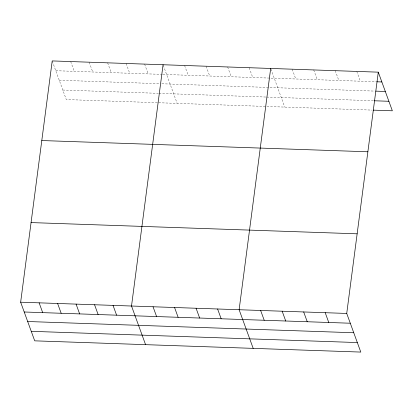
<?xml version="1.0" encoding="UTF-8"?>
<svg xmlns="http://www.w3.org/2000/svg" width="413" height="413" viewBox="0 0 413 413"><rect width="100%" height="100%" fill="white"/><g stroke="black" fill="none" stroke-linecap="round" stroke-linejoin="round"><path stroke-width="0.31" stroke-dasharray="2.06 1.55" d="M55.77 70.716L162.18 74.381M162.815 74.402L376.155 81.753M59.24 80.236L159.273 83.679M161.819 83.767L374.555 91.097M62.807 90.039L158.38 93.333M159.02 93.359L266.086 97.045M266.721 97.07L373.693 100.757M157.384 102.703L66.271 99.559L52.208 60.923M158.659 102.744L372.092 110.101M356.765 71.418L360.332 81.211M335.242 70.675L338.81 80.468M313.725 69.936L317.287 79.724M292.203 69.193L295.765 78.986M270.892 69.028L284.743 107.091M249.158 67.711L252.725 77.499M227.64 66.968L231.203 76.761M206.118 66.225L209.68 76.018M184.596 65.486L188.163 75.274M163.285 65.321L177.136 103.379M144.596 64.108L148.164 73.896M126.12 63.468L129.682 73.261M107.643 62.833L111.205 72.626M89.167 62.198L92.729 71.986M70.685 61.558L74.252 71.351"/><path stroke-width="0.62" d="M378.287 72.161L346.729 313.441L360.792 352.077L34.713 340.839L20.65 302.202L52.208 60.923L378.287 72.161L392.35 110.798L373.362 110.142M163.073 64.743L131.515 306.023L145.577 344.659M270.68 68.45L239.122 309.729L253.184 348.371M376.785 81.779L381.849 81.95M375.82 91.144L385.314 91.469M374.328 100.777L388.886 101.278M41.796 140.544L367.875 151.783M31.063 222.581L357.142 233.815M20.65 302.202L346.729 313.441M24.212 311.996L350.291 323.229M27.676 321.515L353.755 332.749M31.249 331.319L357.328 342.558M325.207 312.698L328.769 322.491M303.684 311.954L307.251 321.748M282.167 311.216L285.729 321.004M260.644 310.473L264.206 320.266M217.599 308.991L221.167 318.779M196.082 308.248L199.644 318.041M174.56 307.504L178.122 317.298M153.037 306.766L156.599 316.554M113.038 305.388L116.6 315.176M94.562 304.748L98.124 314.541M76.085 304.113L79.647 313.906M57.603 303.478L61.17 313.266M39.127 302.837L42.694 312.631"/></g></svg>
